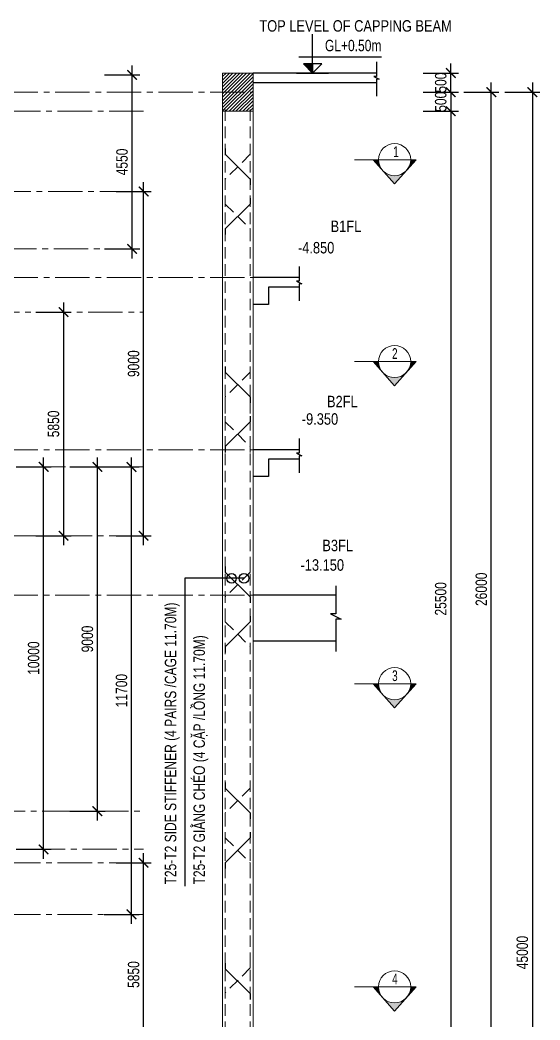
# Model space of a CAD drawing. Header units: millimetres. Extents: x 2611025 to 4139346, y -89870 to 101087.
# Drawn here: x 3385918 to 3399511, y -24263 to 1887 of the extents above; entities that cross this region are included whole.
import ezdxf
from ezdxf.enums import TextEntityAlignment as Align

# ---------------------------------------------------------------- set-up
doc = ezdxf.new("R2010")
doc.units = ezdxf.units.MM
doc.header["$LTSCALE"] = 1200
doc.header["$PDMODE"] = 35
doc.linetypes.add('CENTER2', pattern=[1.125, 0.75, -0.125, 0.125, -0.125])
doc.linetypes.add('HIDDEN', pattern=[0.375, 0.25, -0.125])
for name, color, linetype, lineweight in [('1', 9, 'Continuous', 13), ('BOUND', 3, 'Continuous', 20), ('CODE', 3, 'Continuous', 15), ('ENOTE', 2, 'Continuous', 15), ('Grid line', 160, 'CENTER2', 5), ('HIDE', 8, 'HIDDEN', 13), ('K-THUOC', 1, 'Continuous', 18), ('LEADER', 8, 'Continuous', 9), ('S-Beam - Cont', 60, 'Continuous', 25), ('T2CO', 4, 'Continuous', 30), ('T2HI', 4, 'HIDDEN', 13), ('TEXTVN', 2, 'Continuous', 20)]:
    doc.layers.add(name, color=color, linetype=linetype, lineweight=lineweight)
for name, color, linetype in [('CDC.02.DIM', 1, 'Continuous'), ('CDC.06.TEXT', 2, 'Continuous'), ('CDC.10.HATCH', 251, 'Continuous'), ('Q-Dim-line', 75, 'Continuous')]:
    doc.layers.add(name, color=color, linetype=linetype)
doc.styles.add('DB_Arial', font='arial.ttf', dxfattribs={"width": 0.8})
doc.styles.add('SMTEXT', font='arial.ttf', dxfattribs={"width": 0.75})
doc.styles.add('TEXTVN', font='VHELVCN.TTF', dxfattribs={"width": 0.8})
doc.dimstyles.new('BSV1-100', dxfattribs={"dimtxt": 300, "dimasz": 250, "dimexe": 200, "dimexo": 0, "dimgap": 108, "dimtad": 1, "dimdec": 0, "dimdsep": 46, "dimtxsty": 'SMTEXT', "dimblk": 'ARCHTICK', "dimcen": 100, "dimdle": 250, "dimclrd": 256, "dimclre": 256, "dimclrt": 1, "dimadec": 0, "dimazin": 0, "dimtfac": 1, "dimtdec": 0, "dimtix": 1, "dimtmove": 2, "dimatfit": 3, "dimfxl": 720, "dimfxlon": 1, "dimtolj": 1, "dimtzin": 0, "dimarcsym": 0})
doc.dimstyles.new('BSV25', dxfattribs={"dimtxt": 300, "dimasz": 250, "dimexe": 200, "dimexo": 0, "dimgap": 108, "dimtad": 1, "dimdec": 0, "dimlfac": 0.25, "dimdsep": 46, "dimtxsty": 'SMTEXT', "dimblk": 'ARCHTICK', "dimcen": 100, "dimdle": 250, "dimclrd": 256, "dimclre": 256, "dimclrt": 2, "dimadec": 0, "dimazin": 0, "dimtfac": 1, "dimtdec": 0, "dimtix": 1, "dimtmove": 2, "dimatfit": 3, "dimfxl": 800, "dimfxlon": 1, "dimtolj": 1, "dimtzin": 0, "dimarcsym": 0})

# ---------------------------------------------------------------- blocks, each defined once
blk = doc.blocks.new('_ArchTick')
at = {"color": 0, "linetype": 'ByBlock', "const_width": 0.15}
blk.add_lwpolyline([(-0.5, -0.5), (0.5, 0.5)], dxfattribs=at)
blk = doc.blocks.new('tag_cd')
at = {"layer": 'CDC.10.HATCH'}
blk.add_hatch(color=256, dxfattribs=at).paths.add_polyline_path([(180, 240), (420, 0), (420, 240)])
at = {"layer": 'CDC.02.DIM'}
for points in [[(420, 240), (420, 0), (660, 240), (180, 240), (420, 0), (420, 1020)], [(60, 420), (2220, 420)], [(0, 0), (840, 0)]]:
    blk.add_lwpolyline(points, dxfattribs=at)
at = {"layer": 'CDC.06.TEXT', "ltscale": 0.5, "style": 'SMTEXT', "width": 0.75}
blk.add_attdef('CD', text='', height=300, dxfattribs=at).set_placement((2220, 570), align=Align.RIGHT)
blk = doc.blocks.new('*D903')
at = {"layer": 'Defpoints', "color": 0, "transparency": 16777216}
for p in [(3357460, 0), (3356897, -4850), (3392010, -4850)]:
    blk.add_point(p, dxfattribs=at)
at = {"layer": 'K-THUOC', "lineweight": -2, "transparency": 16777216}
for p, q in [((3357460, 0), (3356697, 0)), ((3356897, 250), (3356897, -5100)), ((3357617, -4850), (3356697, -4850))]:
    blk.add_line(p, q, dxfattribs=at)
at = {"layer": 'K-THUOC', "lineweight": -2, "transparency": 16777216, "xscale": 250, "yscale": 250, "zscale": 250}
for p, rotation in [((3356897, 0), 90), ((3356897, -4850), 270)]:
    blk.add_blockref('_ArchTick', p, dxfattribs=dict(at, rotation=rotation))
at = {"layer": 'K-THUOC', "color": 1, "transparency": 16777216, "insert": (3356636, -2425), "char_height": 300, "attachment_point": 5, "rotation": 90, "style": 'SMTEXT'}
blk.add_mtext('\\A1;4850', dxfattribs=at)
blk = doc.blocks.new('*D904')
at = {"layer": 'Defpoints', "color": 0, "transparency": 16777216}
for p in [(3392010, -4850), (3356897, -9350), (3392010, -9350)]:
    blk.add_point(p, dxfattribs=at)
at = {"layer": 'K-THUOC', "lineweight": -2, "transparency": 16777216}
for p, q in [((3356897, -4600), (3356897, -9600)), ((3357617, -4850), (3356697, -4850)), ((3357617, -9350), (3356697, -9350))]:
    blk.add_line(p, q, dxfattribs=at)
at = {"layer": 'K-THUOC', "lineweight": -2, "transparency": 16777216, "xscale": 250, "yscale": 250, "zscale": 250}
for p, rotation in [((3356897, -4850), 90), ((3356897, -9350), 270)]:
    blk.add_blockref('_ArchTick', p, dxfattribs=dict(at, rotation=rotation))
at = {"layer": 'K-THUOC', "color": 1, "transparency": 16777216, "insert": (3356636, -7100), "char_height": 300, "attachment_point": 5, "rotation": 90, "style": 'SMTEXT'}
blk.add_mtext('\\A1;4500', dxfattribs=at)
blk = doc.blocks.new('*D905')
at = {"layer": 'Defpoints', "color": 0, "transparency": 16777216}
for p in [(3392010, -9350), (3356897, -13150), (3392010, -13150)]:
    blk.add_point(p, dxfattribs=at)
at = {"layer": 'K-THUOC', "lineweight": -2, "transparency": 16777216}
for p, q in [((3356897, -9100), (3356897, -13400)), ((3357617, -9350), (3356697, -9350)), ((3357617, -13150), (3356697, -13150))]:
    blk.add_line(p, q, dxfattribs=at)
at = {"layer": 'K-THUOC', "lineweight": -2, "transparency": 16777216, "xscale": 250, "yscale": 250, "zscale": 250}
for p, rotation in [((3356897, -9350), 90), ((3356897, -13150), 270)]:
    blk.add_blockref('_ArchTick', p, dxfattribs=dict(at, rotation=rotation))
at = {"layer": 'K-THUOC', "color": 1, "transparency": 16777216, "insert": (3356636, -11250), "char_height": 300, "attachment_point": 5, "rotation": 90, "style": 'SMTEXT'}
blk.add_mtext('\\A1;3800', dxfattribs=at)
blk = doc.blocks.new('*D915')
at = {"layer": 'Defpoints', "color": 0, "transparency": 16777216}
for p in [(3378071, -20150), (3389150, -20150), (3378071, -26000)]:
    blk.add_point(p, dxfattribs=at)
at = {"layer": 'K-THUOC', "lineweight": -2, "transparency": 16777216}
for p, q in [((3389150, -26250), (3389150, -19900)), ((3388430, -20150), (3389350, -20150)), ((3388430, -26000), (3389350, -26000))]:
    blk.add_line(p, q, dxfattribs=at)
at = {"layer": 'K-THUOC', "lineweight": -2, "transparency": 16777216, "xscale": 250, "yscale": 250, "zscale": 250}
for p, rotation in [((3389150, -20150), 90), ((3389150, -26000), 270)]:
    blk.add_blockref('_ArchTick', p, dxfattribs=dict(at, rotation=rotation))
at = {"layer": 'K-THUOC', "color": 1, "transparency": 16777216, "insert": (3388889, -23075), "char_height": 300, "attachment_point": 5, "rotation": 90, "style": 'SMTEXT'}
blk.add_mtext('\\A1;5850', dxfattribs=at)
blk = doc.blocks.new('*D916')
at = {"layer": 'Defpoints', "color": 0, "transparency": 16777216}
for p in [(3378221, -9800), (3388834, -9800), (3378221, -21500)]:
    blk.add_point(p, dxfattribs=at)
at = {"layer": 'K-THUOC', "lineweight": -2, "transparency": 16777216}
for p, q in [((3388834, -21750), (3388834, -9550)), ((3388114, -9800), (3389034, -9800)), ((3388114, -21500), (3389034, -21500))]:
    blk.add_line(p, q, dxfattribs=at)
at = {"layer": 'K-THUOC', "lineweight": -2, "transparency": 16777216, "xscale": 250, "yscale": 250, "zscale": 250}
for p, rotation in [((3388834, -9800), 90), ((3388834, -21500), 270)]:
    blk.add_blockref('_ArchTick', p, dxfattribs=dict(at, rotation=rotation))
at = {"layer": 'K-THUOC', "color": 1, "transparency": 16777216, "insert": (3388573, -15650), "char_height": 300, "attachment_point": 5, "rotation": 90, "style": 'SMTEXT'}
blk.add_mtext('\\A1;11700', dxfattribs=at)
blk = doc.blocks.new('*D917')
at = {"layer": 'Defpoints', "color": 0, "transparency": 16777216}
for p in [(3378071, -2600), (3389150, -2600), (3378071, -11600)]:
    blk.add_point(p, dxfattribs=at)
at = {"layer": 'K-THUOC', "lineweight": -2, "transparency": 16777216}
for p, q in [((3389150, -11850), (3389150, -2350)), ((3388430, -2600), (3389350, -2600)), ((3388430, -11600), (3389350, -11600))]:
    blk.add_line(p, q, dxfattribs=at)
at = {"layer": 'K-THUOC', "lineweight": -2, "transparency": 16777216, "xscale": 250, "yscale": 250, "zscale": 250}
for p, rotation in [((3389150, -2600), 90), ((3389150, -11600), 270)]:
    blk.add_blockref('_ArchTick', p, dxfattribs=dict(at, rotation=rotation))
at = {"layer": 'K-THUOC', "color": 1, "transparency": 16777216, "insert": (3388889, -7100), "char_height": 300, "attachment_point": 5, "rotation": 90, "style": 'SMTEXT'}
blk.add_mtext('\\A1;9000', dxfattribs=at)
blk = doc.blocks.new('*D918')
at = {"layer": 'Defpoints', "color": 0, "transparency": 16777216}
for p in [(3378221, 450), (3388847, 450), (3378221, -4100)]:
    blk.add_point(p, dxfattribs=at)
at = {"layer": 'K-THUOC', "lineweight": -2, "transparency": 16777216}
for p, q in [((3388847, -4350), (3388847, 700)), ((3388127, 450), (3389047, 450)), ((3388127, -4100), (3389047, -4100))]:
    blk.add_line(p, q, dxfattribs=at)
at = {"layer": 'K-THUOC', "lineweight": -2, "transparency": 16777216, "xscale": 250, "yscale": 250, "zscale": 250}
for p, rotation in [((3388847, 450), 90), ((3388847, -4100), 270)]:
    blk.add_blockref('_ArchTick', p, dxfattribs=dict(at, rotation=rotation))
at = {"layer": 'K-THUOC', "color": 1, "transparency": 16777216, "insert": (3388586, -1825), "char_height": 300, "attachment_point": 5, "rotation": 90, "style": 'SMTEXT'}
blk.add_mtext('\\A1;4550', dxfattribs=at)
blk = doc.blocks.new('*D919')
at = {"layer": 'Defpoints', "color": 0, "transparency": 16777216}
for p in [(3377921, -9800), (3387941, -9800), (3376661, -18800)]:
    blk.add_point(p, dxfattribs=at)
at = {"layer": 'K-THUOC', "lineweight": -2, "transparency": 16777216}
for p, q in [((3387941, -19050), (3387941, -9550)), ((3387221, -9800), (3388141, -9800)), ((3387221, -18800), (3388141, -18800))]:
    blk.add_line(p, q, dxfattribs=at)
at = {"layer": 'K-THUOC', "lineweight": -2, "transparency": 16777216, "xscale": 250, "yscale": 250, "zscale": 250}
for p, rotation in [((3387941, -9800), 90), ((3387941, -18800), 270)]:
    blk.add_blockref('_ArchTick', p, dxfattribs=dict(at, rotation=rotation))
at = {"layer": 'K-THUOC', "color": 1, "transparency": 16777216, "insert": (3387680, -14300), "char_height": 300, "attachment_point": 5, "rotation": 90, "style": 'SMTEXT'}
blk.add_mtext('\\A1;9000', dxfattribs=at)
blk = doc.blocks.new('*D920')
at = {"layer": 'Defpoints', "color": 0, "transparency": 16777216}
for p in [(3377621, -9800), (3386536, -9800), (3376361, -19800)]:
    blk.add_point(p, dxfattribs=at)
at = {"layer": 'K-THUOC', "lineweight": -2, "transparency": 16777216}
for p, q in [((3386536, -20050), (3386536, -9550)), ((3385816, -9800), (3386736, -9800)), ((3385816, -19800), (3386736, -19800))]:
    blk.add_line(p, q, dxfattribs=at)
at = {"layer": 'K-THUOC', "lineweight": -2, "transparency": 16777216, "xscale": 250, "yscale": 250, "zscale": 250}
for p, rotation in [((3386536, -9800), 90), ((3386536, -19800), 270)]:
    blk.add_blockref('_ArchTick', p, dxfattribs=dict(at, rotation=rotation))
at = {"layer": 'K-THUOC', "color": 1, "transparency": 16777216, "insert": (3386275, -14800), "char_height": 300, "attachment_point": 5, "rotation": 90, "style": 'SMTEXT'}
blk.add_mtext('\\A1;10000', dxfattribs=at)
blk = doc.blocks.new('SIGSEC')
at = {"layer": '1', "lineweight": 9}
h = blk.add_hatch(color=256, dxfattribs=at)
h.dxf.hatch_style = 1
h.paths.add_polyline_path([(-420, 0), (-560, 0), (-315, -278, -0.182676)])
h = blk.add_hatch(color=256, dxfattribs=at)
h.dxf.hatch_style = 1
h.paths.add_polyline_path([(560, 0), (420, 0, -0.182676), (315, -278)])
h = blk.add_hatch(color=256, dxfattribs=at)
h.dxf.hatch_style = 1
h.paths.add_polyline_path([(315, -278, -0.451416), (-315, -278), (0, -635)])
at = {"layer": '1', "lineweight": 9, "elevation": 0}
blk.add_lwpolyline([(1050, 0), (-560, 0), (0, -635), (560, 0)], dxfattribs=at)
at = {"layer": '1', "lineweight": 9}
blk.add_circle((0, 0), 420, dxfattribs=at)
at = {"layer": 'BOUND', "lineweight": 9, "style": 'TEXTVN', "width": 0.8}
blk.add_attdef('SEC', text='', height=280, dxfattribs=at).set_placement((0, 210, 0), align=Align.MIDDLE_CENTER)
blk = doc.blocks.new('*D935')
at = {"layer": 'Defpoints', "color": 0, "transparency": 16777216}
for p in [(3392010, 500), (3397178, 500), (3392010, 0)]:
    blk.add_point(p, dxfattribs=at)
at = {"layer": 'K-THUOC', "lineweight": -2, "transparency": 16777216}
for p, q in [((3397178, 500), (3397178, 750)), ((3396458, 500), (3397378, 500)), ((3397178, 0), (3397178, 500)), ((3396458, 0), (3397378, 0)), ((3397178, 0), (3397178, -250))]:
    blk.add_line(p, q, dxfattribs=at)
at = {"layer": 'K-THUOC', "lineweight": -2, "transparency": 16777216, "xscale": 250, "yscale": 250, "zscale": 250}
for p, rotation in [((3397178, 500), 270), ((3397178, 0), 90)]:
    blk.add_blockref('_ArchTick', p, dxfattribs=dict(at, rotation=rotation))
at = {"layer": 'K-THUOC', "color": 1, "transparency": 16777216, "insert": (3396917, 250), "char_height": 300, "attachment_point": 5, "rotation": 90, "style": 'SMTEXT'}
blk.add_mtext('\\A1;500', dxfattribs=at)
blk = doc.blocks.new('*D936')
at = {"layer": 'Defpoints', "color": 0, "transparency": 16777216}
for p in [(3392010, 0), (3392010, -500), (3397178, -500)]:
    blk.add_point(p, dxfattribs=at)
at = {"layer": 'K-THUOC', "lineweight": -2, "transparency": 16777216}
for p, q in [((3396458, 0), (3397378, 0)), ((3397178, 0), (3397178, 250)), ((3397178, 0), (3397178, -500)), ((3396458, -500), (3397378, -500)), ((3397178, -500), (3397178, -750))]:
    blk.add_line(p, q, dxfattribs=at)
at = {"layer": 'K-THUOC', "lineweight": -2, "transparency": 16777216, "xscale": 250, "yscale": 250, "zscale": 250}
for p, rotation in [((3397178, 0), 270), ((3397178, -500), 90)]:
    blk.add_blockref('_ArchTick', p, dxfattribs=dict(at, rotation=rotation))
at = {"layer": 'K-THUOC', "color": 1, "transparency": 16777216, "insert": (3396917, -250), "char_height": 300, "attachment_point": 5, "rotation": 90, "style": 'SMTEXT'}
blk.add_mtext('\\A1;500', dxfattribs=at)
blk = doc.blocks.new('*D937')
at = {"layer": 'Defpoints', "color": 0, "transparency": 16777216}
for p in [(3392010, -500), (3386464, -26000), (3397178, -26000)]:
    blk.add_point(p, dxfattribs=at)
at = {"layer": 'K-THUOC', "lineweight": -2, "transparency": 16777216}
for p, q in [((3397178, -250), (3397178, -26250)), ((3396458, -500), (3397378, -500)), ((3396458, -26000), (3397378, -26000))]:
    blk.add_line(p, q, dxfattribs=at)
at = {"layer": 'K-THUOC', "lineweight": -2, "transparency": 16777216, "xscale": 250, "yscale": 250, "zscale": 250}
for p, rotation in [((3397178, -500), 90), ((3397178, -26000), 270)]:
    blk.add_blockref('_ArchTick', p, dxfattribs=dict(at, rotation=rotation))
at = {"layer": 'K-THUOC', "color": 1, "transparency": 16777216, "insert": (3396917, -13250), "char_height": 300, "attachment_point": 5, "rotation": 90, "style": 'SMTEXT'}
blk.add_mtext('\\A1;25500', dxfattribs=at)
blk = doc.blocks.new('*D939')
at = {"layer": 'Defpoints', "color": 0, "transparency": 16777216}
for p in [(3391210, 0), (3398239, 0), (3386464, -26000)]:
    blk.add_point(p, dxfattribs=at)
at = {"layer": 'K-THUOC', "lineweight": -2, "transparency": 16777216}
for p, q in [((3397519, 0), (3398439, 0)), ((3398239, -26250), (3398239, 250)), ((3397519, -26000), (3398439, -26000))]:
    blk.add_line(p, q, dxfattribs=at)
at = {"layer": 'K-THUOC', "lineweight": -2, "transparency": 16777216, "xscale": 250, "yscale": 250, "zscale": 250}
for p, rotation in [((3398239, 0), 90), ((3398239, -26000), 270)]:
    blk.add_blockref('_ArchTick', p, dxfattribs=dict(at, rotation=rotation))
at = {"layer": 'K-THUOC', "color": 1, "transparency": 16777216, "insert": (3397978, -13000), "char_height": 300, "attachment_point": 5, "rotation": 90, "style": 'SMTEXT'}
blk.add_mtext('\\A1;26000', dxfattribs=at)
blk = doc.blocks.new('*D940')
at = {"layer": 'Defpoints', "color": 0, "transparency": 16777216}
for p in [(3391210, 0), (3391210, -45000), (3399311, -45000)]:
    blk.add_point(p, dxfattribs=at)
at = {"layer": 'K-THUOC', "lineweight": -2, "transparency": 16777216}
for p, q in [((3398591, 0), (3399511, 0)), ((3399311, 250), (3399311, -45250)), ((3398591, -45000), (3399511, -45000))]:
    blk.add_line(p, q, dxfattribs=at)
at = {"layer": 'K-THUOC', "lineweight": -2, "transparency": 16777216, "xscale": 250, "yscale": 250, "zscale": 250}
for p, rotation in [((3399311, 0), 90), ((3399311, -45000), 270)]:
    blk.add_blockref('_ArchTick', p, dxfattribs=dict(at, rotation=rotation))
at = {"layer": 'K-THUOC', "color": 1, "transparency": 16777216, "insert": (3399050, -22500), "char_height": 300, "attachment_point": 5, "rotation": 90, "style": 'SMTEXT'}
blk.add_mtext('\\A1;45000', dxfattribs=at)
blk = doc.blocks.new('*D894')
at = {"layer": 'Defpoints', "color": 0, "transparency": 16777216}
for p in [(3377771, -5750), (3377771, -11600), (3387056, -11600)]:
    blk.add_point(p, dxfattribs=at)
at = {"layer": 'K-THUOC', "lineweight": -2, "transparency": 16777216}
for p, q in [((3386336, -5750), (3387256, -5750)), ((3387056, -5500), (3387056, -11850)), ((3386336, -11600), (3387256, -11600))]:
    blk.add_line(p, q, dxfattribs=at)
at = {"layer": 'K-THUOC', "lineweight": -2, "transparency": 16777216, "xscale": 250, "yscale": 250, "zscale": 250}
for p, rotation in [((3387056, -5750), 90), ((3387056, -11600), 270)]:
    blk.add_blockref('_ArchTick', p, dxfattribs=dict(at, rotation=rotation))
at = {"layer": 'K-THUOC', "color": 1, "transparency": 16777216, "insert": (3386795, -8675), "char_height": 300, "attachment_point": 5, "rotation": 90, "style": 'SMTEXT'}
blk.add_mtext('\\A1;5850', dxfattribs=at)

msp = doc.modelspace()

# ---------------------------------------------------------------- hatches: boundary and pattern name
at = {"layer": 'CDC.10.HATCH'}
h = msp.add_hatch(dxfattribs=at)
h.set_pattern_fill('ANSI31', color=256, scale=20)
h.set_pattern_definition([(45, (604352.65, -9756.33), (-44.9012806, 44.9012806), [])])
h.paths.add_polyline_path([(3391210.4, -500), (3392010.4, -500), (3392010.4, 500), (3391210.4, 500)])

# ---------------------------------------------------------------- linework, layer by layer
at = {"layer": 'BOUND'}
for points in [[(3391210.4, -500), (3392010.4, -500), (3392010.4, 500), (3391210.4, 500)], [(3391210.4, -45000), (3392010.4, -45000), (3392010.4, -500), (3391210.4, -500)]]:
    msp.add_lwpolyline(points, close=True, dxfattribs=at)
at = {"layer": 'BOUND', "lineweight": 20}
msp.add_lwpolyline([(3392010.4, -4350), (3392010.4, -500), (3391210.4, -500), (3391210.4, -45000), (3392010.4, -45000), (3392010.4, -19550)], dxfattribs=at)
at = {"layer": 'CODE'}
for points in [[(3392659.9, -4850, 0, 0, 0), (3393733.9, -4850, 0, 0, 0), (3393196.9, -4850, 0, 660, 0), (3393196.9, -4520, 0, 0, 0), (3393196.9, -4320, 0, 0, 0), (3394196.9, -4320, 0, 0, 0)], [(3392659.9, -9350, 0, 0, 0), (3393733.9, -9350, 0, 0, 0), (3393196.9, -9350, 0, 660, 0), (3393196.9, -9020, 0, 0, 0), (3393196.9, -8820, 0, 0, 0), (3394196.9, -8820, 0, 0, 0)], [(3392659.9, -13150, 0, 0, 0), (3393733.9, -13150, 0, 0, 0), (3393196.9, -13150, 0, 660, 0), (3393196.9, -12820, 0, 0, 0), (3393196.9, -12620, 0, 0, 0), (3394196.9, -12620, 0, 0, 0)]]:
    msp.add_lwpolyline(points, format="xyseb", dxfattribs=at)
at = {"layer": 'Grid line', "color": 2}
for p, q in [((3353087.8, 0), (3392010.4, 0)), ((3353087.8, -4850), (3392010.4, -4850)), ((3353087.8, -9350), (3392010.4, -9350)), ((3353087.8, -13150), (3392010.4, -13150))]:
    msp.add_line(p, q, dxfattribs=at)
at = {"layer": 'Grid line'}
for p, q in [((3389150.5, -500), (3357857.2, -500)), ((3374500.8, -2600.3), (3389150.5, -2600.3)), ((3374650.8, -4100.3), (3389150.5, -4100.3)), ((3374200.8, -5750.3), (3389150.5, -5750.3)), ((3357857.2, -9800.3), (3389150.5, -9800.3)), ((3389150.5, -11600.3), (3374200.8, -11600.3)), ((3374350.8, -18800), (3389150.5, -18800)), ((3374050.8, -19800), (3389150.5, -19800)), ((3389150.5, -20150), (3357857.2, -20150)), ((3389150.5, -21500), (3357857.2, -21500))]:
    msp.add_line(p, q, dxfattribs=at)
at = {"layer": 'HIDE'}
for p, q in [((3391285.4, -450), (3391285.4, -44800)), ((3391935.4, -450), (3391935.4, -44800))]:
    msp.add_line(p, q, dxfattribs=at)
at = {"layer": 'Q-Dim-line'}
for points in [[(3395233.9, 790.7), (3395233.9, 409.7), (3395166.8, 409.7), (3395305.6, 339), (3395233.9, 339), (3395233.9, -108.2)], [(3393214.4, -4559.3), (3393214.4, -4940.3), (3393147.3, -4940.3), (3393286.1, -5011), (3393214.4, -5011), (3393214.4, -5458.2)], [(3393214.4, -9059.3), (3393214.4, -9440.3), (3393147.3, -9440.3), (3393286.1, -9511), (3393214.4, -9511), (3393214.4, -9958.2)], [(3394175.3, -12911.4), (3394170.8, -13641.9), (3394036.6, -13641.9), (3394314.1, -13783.2), (3394170.8, -13783.2), (3394175.3, -14626.3)]]:
    msp.add_lwpolyline(points, dxfattribs=at)
at = {"layer": 'S-Beam - Cont'}
for points in [[(3395227.1, 500), (3393533.8, 500), (3393533.8, 500), (3392010.4, 500)], [(3392010.4, 250), (3393783.8, 250), (3393783.8, 250), (3395227.1, 250)], [(3393207.6, -4850), (3392010.4, -4850)], [(3393207.6, -5100), (3392410.4, -5100), (3392410.4, -5550), (3392010.4, -5550)], [(3393207.6, -9350), (3392010.4, -9350)], [(3393207.6, -9600), (3392410.4, -9600), (3392410.4, -10050), (3392010.4, -10050)], [(3394175.3, -13150), (3392010.4, -13150)], [(3392010.4, -14350), (3394175.3, -14350)]]:
    msp.add_lwpolyline(points, dxfattribs=at)
at = {"layer": 'T2CO'}
for points in [[(3391285.4, -1475), (3391285.4, -1625), (3391935.4, -2275), (3391935.4, -2425)], [(3391935.4, -2775), (3391935.4, -2925), (3391285.4, -3575), (3391285.4, -3725)], [(3391285.4, -7170.1), (3391285.4, -7320.1), (3391935.4, -7970.1), (3391935.4, -8120.1)], [(3391935.4, -8470.1), (3391935.4, -8620.1), (3391285.4, -9270.1), (3391285.4, -9420.1)], [(3391285.4, -12400.5), (3391285.4, -12550.5), (3391935.4, -13200.5), (3391935.4, -13350.5)], [(3391935.4, -13700.5), (3391935.4, -13850.5), (3391285.4, -14500.5), (3391285.4, -14650.5)], [(3391285.4, -18049.5), (3391285.4, -18199.5), (3391935.4, -18849.5), (3391935.4, -18999.5)], [(3391935.4, -19349.5), (3391935.4, -19499.5), (3391285.4, -20149.5), (3391285.4, -20299.5)], [(3391285.4, -22772.9), (3391285.4, -22922.9), (3391935.4, -23572.9), (3391935.4, -23722.9)]]:
    msp.add_lwpolyline(points, dxfattribs=at)
at = {"layer": 'T2HI'}
for points in [[(3391935.4, -1475), (3391935.4, -1625), (3391285.4, -2275), (3391285.4, -2425)], [(3391285.4, -2775), (3391285.4, -2925), (3391935.4, -3575), (3391935.4, -3725)], [(3391935.4, -7170.1), (3391935.4, -7320.1), (3391285.4, -7970.1), (3391285.4, -8120.1)], [(3391285.4, -8470.1), (3391285.4, -8620.1), (3391935.4, -9270.1), (3391935.4, -9420.1)], [(3391935.4, -12400.5), (3391935.4, -12550.5), (3391285.4, -13200.5), (3391285.4, -13350.5)], [(3391285.4, -13700.5), (3391285.4, -13850.5), (3391935.4, -14500.5), (3391935.4, -14650.5)], [(3391935.4, -18049.5), (3391935.4, -18199.5), (3391285.4, -18849.5), (3391285.4, -18999.5)], [(3391285.4, -19349.5), (3391285.4, -19499.5), (3391935.4, -20149.5), (3391935.4, -20299.5)], [(3391935.4, -22750.5), (3391935.4, -22900.5), (3391285.4, -23550.5), (3391285.4, -23700.5)]]:
    msp.add_lwpolyline(points, dxfattribs=at)

# ---------------------------------------------------------------- block references
at = {"layer": '1', "lineweight": 20}
ref = msp.add_blockref('SIGSEC', (3395711.3, -1765.4), dxfattribs=dict(at, xscale=-1))
ref.add_attrib('SEC', '1', dxfattribs={"layer": 'BOUND', "lineweight": 9, "height": 280, "style": 'TEXTVN', "width": 0.8}).set_placement((3395745.3, -1555.4, 0), align=Align.MIDDLE_CENTER)
ref = msp.add_blockref('SIGSEC', (3395711.3, -7045.4), dxfattribs=dict(at, xscale=-1))
ref.add_attrib('SEC', '2', dxfattribs={"layer": 'BOUND', "lineweight": 9, "height": 280, "style": 'TEXTVN', "width": 0.8}).set_placement((3395715.4, -6835.4, 0), align=Align.MIDDLE_CENTER)
ref = msp.add_blockref('SIGSEC', (3395711.3, -15469), dxfattribs=dict(at, xscale=-1))
ref.add_attrib('SEC', '3', dxfattribs={"layer": 'BOUND', "lineweight": 9, "height": 280, "style": 'TEXTVN', "width": 0.8}).set_placement((3395717.8, -15259, 0), align=Align.MIDDLE_CENTER)
ref = msp.add_blockref('SIGSEC', (3395711.3, -23397.2, 0), dxfattribs=dict(at, xscale=-1))
ref.add_attrib('SEC', '4', dxfattribs={"layer": 'BOUND', "lineweight": 9, "height": 280, "style": 'TEXTVN', "width": 0.8}).set_placement((3395719, -23187.2, 0), align=Align.MIDDLE_CENTER)
at = {"layer": 'ENOTE'}
msp.add_blockref('tag_cd', (3393145.7, 500), dxfattribs=at).add_auto_attribs({'CD': 'GL+0.50m'})

# ---------------------------------------------------------------- texts
at = {"layer": 'ENOTE', "style": 'DB_Arial', "width": 0.8}
for s, p in [('-4.850', (3393184.3, -4216.9)), ('-9.350', (3393284.5, -8696.4)), ('-13.150', (3393251.5, -12514.8))]:
    msp.add_text(s, height=300, dxfattribs=at).set_placement(p)
at = {"layer": 'TEXTVN', "style": 'DB_Arial', "width": 0.8}
for s, p in [('TOP LEVEL OF CAPPING BEAM', (3392175.3, 1582.8)), ('B1FL', (3394037.7, -3657.9)), ('B2FL', (3393943.2, -8240.2)), ('B3FL', (3393821.2, -12004.4))]:
    msp.add_text(s, height=300, dxfattribs=at).set_placement(p)
at = {"layer": 'TEXTVN', "lineweight": 20, "style": 'SMTEXT', "width": 0.75}
for s, p in [('T25-T2 SIDE STIFFENER (4 PAIRS /CAGE 11.70M)', (3390003.3, -20717.4)), ('T25-T2 GIẰNG CHÉO (4 CẶP /LỒNG 11.70M)', (3390753.3, -20717.4))]:
    msp.add_text(s, height=300, rotation=90, dxfattribs=at).set_placement(p)

# ---------------------------------------------------------------- dimensions: what is measured, and where the dimension line sits
at = {"layer": 'K-THUOC'}
for base, p1, p2, picture, middle in [((3388846.7, 450), (3378220.8, -4100.3), (3378220.8, 450), '*D918', (3388585.6, -1825.2)), ((3397178.3, 500), (3392010.4, 0), (3392010.4, 500), '*D935', (3396917.1, 250)), ((3356897.2, -4850), (3357459.6, 0), (3392010.4, -4850), '*D903', (3356636, -2425)), ((3398239.1, 0), (3386463.7, -26000), (3391210.4, 0), '*D939', (3397977.9, -13000)), ((3399311, -45000), (3391210.4, 0), (3391210.4, -45000), '*D940', (3399049.8, -22500)), ((3397178.3, -500), (3392010.4, 0), (3392010.4, -500), '*D936', (3396917.1, -250)), ((3397178.3, -26000), (3392010.4, -500), (3386463.7, -26000), '*D937', (3396917.1, -13250)), ((3389150.5, -2600.3), (3378070.8, -11600.3), (3378070.8, -2600.3), '*D917', (3388889.3, -7100.3)), ((3356897.2, -9350), (3392010.4, -4850), (3392010.4, -9350), '*D904', (3356636, -7100)), ((3387055.8, -11600.3), (3377770.8, -5750.3), (3377770.8, -11600.3), '*D894', (3386794.6, -8675.3)), ((3356897.2, -13150), (3392010.4, -9350), (3392010.4, -13150), '*D905', (3356635.9, -11250)), ((3386536.3, -9800.3), (3376360.8, -19800), (3377620.8, -9800.3), '*D920', (3386275.2, -14800.2)), ((3387941.3, -9800.3), (3376660.8, -18800), (3377920.8, -9800.3), '*D919', (3387680.2, -14300.2)), ((3388833.8, -9800.3), (3378220.8, -21500), (3378220.8, -9800.3), '*D916', (3388572.7, -15650.2)), ((3389150.5, -20150), (3378070.8, -26000), (3378070.8, -20150), '*D915', (3388889.3, -23075))]:
    dim = msp.add_linear_dim(base=base, p1=p1, p2=p2, angle=90, dimstyle='BSV1-100', dxfattribs=at)
    dim.commit()
    dim.dimension.update_dxf_attribs({"geometry": picture, "text_midpoint": middle})

# ---------------------------------------------------------------- leaders
at = {"layer": 'LEADER'}
for points in [[(3391772.9, -12713), (3390230.3, -12713), (3390230.3, -20713)], [(3391447.9, -12713), (3390230.3, -12713), (3390230.3, -20765.4)]]:
    msp.add_leader(points, dimstyle='BSV25', override={"dimldrblk": 'Origin'}, dxfattribs=at)

doc.saveas('drawing.dxf')
